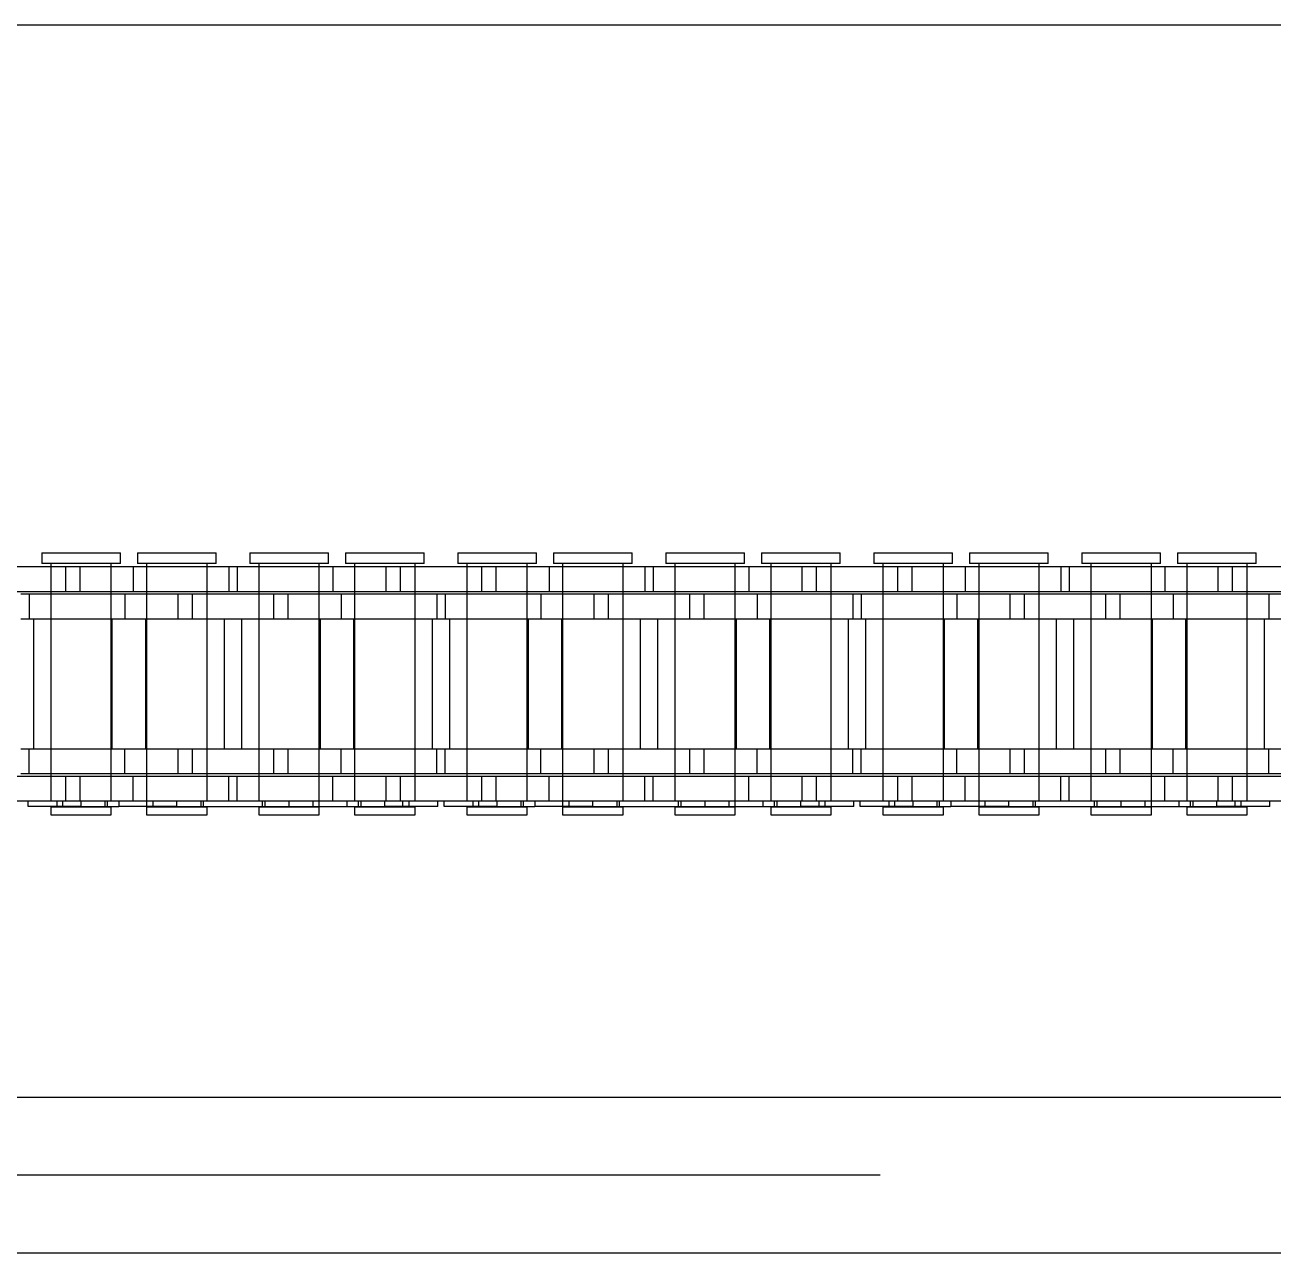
# Model space of a CAD drawing. Header units: metres. Extents: x 0 to 21025, y 0 to 14850.
# Drawn here: x 2962.7 to 3038.9, y 9046.6 to 9121.6 of the extents above; entities that cross this region are included whole.
import ezdxf

# ---------------------------------------------------------------- set-up
doc = ezdxf.new("R2010")
doc.units = ezdxf.units.M
doc.header["$LTSCALE"] = 25
doc.linetypes.add('HIDDEN2', pattern=[4.7625, 3.175, -1.5875])
doc.layers.add('SL4', color=4, linetype='Continuous')
doc.layers.add('ST1', color=7, linetype='HIDDEN2')

msp = doc.modelspace()

# ---------------------------------------------------------------- linework, layer by layer
at = {"layer": 'SL4'}
for p, q in [((2880.564, 9121.619), (4205.539, 9121.619)), ((2880.564, 9056.144), (4205.539, 9056.144)), ((4205.539, 9046.619), (2880.564, 9046.619))]:
    msp.add_line(p, q, dxfattribs=at)
at = {"layer": 'ST1'}
for p, q in [((2963.732, 9089.384), (2968.529, 9089.384)), ((2963.732, 9089.384), (2963.732, 9088.725)), ((2968.529, 9088.725), (2968.529, 9089.384)), ((2969.58, 9089.384), (2974.377, 9089.384)), ((2969.58, 9089.384), (2969.58, 9088.725)), ((2974.377, 9088.725), (2974.377, 9089.384)), ((2976.432, 9089.384), (2981.229, 9089.384)), ((2976.432, 9089.384), (2976.432, 9088.725)), ((2981.229, 9088.725), (2981.229, 9089.384)), ((2982.28, 9089.384), (2987.077, 9089.384)), ((2982.28, 9089.384), (2982.28, 9088.725)), ((2987.077, 9088.725), (2987.077, 9089.384)), ((2989.132, 9089.384), (2993.929, 9089.384)), ((2989.132, 9089.384), (2989.132, 9088.725)), ((2993.929, 9088.725), (2993.929, 9089.384)), ((2994.98, 9089.384), (2999.777, 9089.384)), ((2994.98, 9089.384), (2994.98, 9088.725)), ((2999.777, 9088.725), (2999.777, 9089.384)), ((3001.832, 9089.384), (3006.629, 9089.384)), ((3001.832, 9089.384), (3001.832, 9088.725)), ((3006.629, 9088.725), (3006.629, 9089.384)), ((3007.68, 9089.384), (3012.477, 9089.384)), ((3007.68, 9089.384), (3007.68, 9088.725)), ((3012.477, 9088.725), (3012.477, 9089.384)), ((3014.532, 9089.384), (3019.329, 9089.384)), ((3014.532, 9089.384), (3014.532, 9088.725)), ((3019.329, 9088.725), (3019.329, 9089.384)), ((3020.38, 9089.384), (3025.177, 9089.384)), ((3020.38, 9089.384), (3020.38, 9088.725)), ((3025.177, 9088.725), (3025.177, 9089.384)), ((3027.232, 9089.384), (3032.029, 9089.384)), ((3027.232, 9089.384), (3027.232, 9088.725)), ((3032.029, 9088.725), (3032.029, 9089.384)), ((3033.08, 9089.384), (3037.877, 9089.384)), ((3033.08, 9089.384), (3033.08, 9088.725)), ((3037.877, 9088.725), (3037.877, 9089.384)), ((2956.103, 9088.541), (2965.198, 9088.541)), ((2968.529, 9088.725), (2963.732, 9088.725)), ((2964.285, 9088.725), (2964.285, 9074.227)), ((2964.285, 9088.541), (2964.285, 9087.021)), ((2965.198, 9088.541), (2966.058, 9088.541)), ((2965.198, 9087.021), (2965.198, 9088.541)), ((2966.058, 9088.541), (2975.153, 9088.541)), ((2966.058, 9088.541), (2966.058, 9087.021)), ((2967.975, 9074.227), (2967.975, 9088.725)), ((2967.975, 9087.021), (2967.975, 9088.541)), ((2969.305, 9088.541), (2969.305, 9087.021)), ((2974.377, 9088.725), (2969.58, 9088.725)), ((2970.133, 9088.725), (2970.133, 9074.227)), ((2970.133, 9088.541), (2970.133, 9087.021)), ((2973.823, 9074.227), (2973.823, 9088.725)), ((2973.823, 9087.021), (2973.823, 9088.541)), ((2975.153, 9088.541), (2975.153, 9087.021)), ((2975.153, 9088.541), (2981.503, 9088.541)), ((2975.655, 9088.541), (2975.655, 9087.021)), ((2981.229, 9088.725), (2976.432, 9088.725)), ((2976.985, 9088.725), (2976.985, 9074.227)), ((2976.985, 9088.541), (2976.985, 9087.021)), ((2980.675, 9074.227), (2980.675, 9088.725)), ((2980.675, 9087.021), (2980.675, 9088.541)), ((2981.503, 9088.541), (2981.503, 9087.021)), ((2981.503, 9088.541), (2990.598, 9088.541)), ((2987.077, 9088.725), (2982.28, 9088.725)), ((2982.833, 9088.725), (2982.833, 9074.227)), ((2982.833, 9088.541), (2982.833, 9087.021)), ((2984.75, 9087.021), (2984.75, 9088.541)), ((2985.61, 9088.541), (2985.61, 9087.021)), ((2986.523, 9074.227), (2986.523, 9088.725)), ((2986.523, 9087.021), (2986.523, 9088.541)), ((2993.929, 9088.725), (2989.132, 9088.725)), ((2989.685, 9088.725), (2989.685, 9074.227)), ((2989.685, 9088.541), (2989.685, 9087.021)), ((2990.598, 9088.541), (2991.458, 9088.541)), ((2990.598, 9087.021), (2990.598, 9088.541)), ((2991.458, 9088.541), (3000.553, 9088.541)), ((2991.458, 9088.541), (2991.458, 9087.021)), ((2993.375, 9074.227), (2993.375, 9088.725)), ((2993.375, 9087.021), (2993.375, 9088.541)), ((2994.705, 9088.541), (2994.705, 9087.021)), ((2999.777, 9088.725), (2994.98, 9088.725)), ((2995.533, 9088.725), (2995.533, 9074.227)), ((2995.533, 9088.541), (2995.533, 9087.021)), ((2999.223, 9074.227), (2999.223, 9088.725)), ((2999.223, 9087.021), (2999.223, 9088.541)), ((3000.553, 9088.541), (3000.553, 9087.021)), ((3000.553, 9088.541), (3006.903, 9088.541)), ((3001.055, 9088.541), (3001.055, 9087.021)), ((3006.629, 9088.725), (3001.832, 9088.725)), ((3002.385, 9088.725), (3002.385, 9074.227)), ((3002.385, 9088.541), (3002.385, 9087.021)), ((3006.075, 9074.227), (3006.075, 9088.725)), ((3006.075, 9087.021), (3006.075, 9088.541)), ((3006.903, 9088.541), (3006.903, 9087.021)), ((3006.903, 9088.541), (3015.998, 9088.541)), ((3012.477, 9088.725), (3007.68, 9088.725)), ((3008.233, 9088.725), (3008.233, 9074.227)), ((3008.233, 9088.541), (3008.233, 9087.021)), ((3010.15, 9087.021), (3010.15, 9088.541)), ((3011.01, 9088.541), (3011.01, 9087.021)), ((3011.923, 9074.227), (3011.923, 9088.725)), ((3011.923, 9087.021), (3011.923, 9088.541)), ((3019.329, 9088.725), (3014.532, 9088.725)), ((3015.085, 9088.725), (3015.085, 9074.227)), ((3015.085, 9088.541), (3015.085, 9087.021)), ((3015.998, 9088.541), (3016.858, 9088.541)), ((3015.998, 9087.021), (3015.998, 9088.541)), ((3016.858, 9088.541), (3025.953, 9088.541)), ((3016.858, 9088.541), (3016.858, 9087.021)), ((3018.775, 9074.227), (3018.775, 9088.725)), ((3018.775, 9087.021), (3018.775, 9088.541)), ((3020.105, 9088.541), (3020.105, 9087.021)), ((3025.177, 9088.725), (3020.38, 9088.725)), ((3020.933, 9088.725), (3020.933, 9074.227)), ((3020.933, 9088.541), (3020.933, 9087.021)), ((3024.623, 9074.227), (3024.623, 9088.725)), ((3024.623, 9087.021), (3024.623, 9088.541)), ((3025.953, 9088.541), (3025.953, 9087.021)), ((3025.953, 9088.541), (3032.303, 9088.541)), ((3026.455, 9088.541), (3026.455, 9087.021)), ((3032.029, 9088.725), (3027.232, 9088.725)), ((3027.785, 9088.725), (3027.785, 9074.227)), ((3027.785, 9088.541), (3027.785, 9087.021)), ((3031.475, 9074.227), (3031.475, 9088.725)), ((3031.475, 9087.021), (3031.475, 9088.541)), ((3032.303, 9088.541), (3032.303, 9087.021)), ((3032.303, 9088.541), (3041.398, 9088.541)), ((3037.877, 9088.725), (3033.08, 9088.725)), ((3033.633, 9088.725), (3033.633, 9074.227)), ((3033.633, 9088.541), (3033.633, 9087.021)), ((3035.55, 9087.021), (3035.55, 9088.541)), ((3036.41, 9088.541), (3036.41, 9087.021)), ((3037.323, 9074.227), (3037.323, 9088.725)), ((3037.323, 9087.021), (3037.323, 9088.541)), ((2956.103, 9087.021), (2965.198, 9087.021)), ((2962.453, 9086.869), (2968.803, 9086.869)), ((2962.955, 9086.869), (2962.955, 9085.349)), ((2964.285, 9086.869), (2964.285, 9085.349)), ((2965.198, 9087.021), (2966.058, 9087.021)), ((2966.058, 9087.021), (2975.153, 9087.021)), ((2967.975, 9085.349), (2967.975, 9086.869)), ((2968.803, 9086.869), (2968.803, 9085.349)), ((2968.803, 9086.869), (2977.898, 9086.869)), ((2970.133, 9086.869), (2970.133, 9085.349)), ((2972.05, 9085.349), (2972.05, 9086.869)), ((2972.91, 9086.869), (2972.91, 9085.349)), ((2973.823, 9085.349), (2973.823, 9086.869)), ((2975.153, 9087.021), (2981.503, 9087.021)), ((2976.985, 9086.869), (2976.985, 9085.349)), ((2977.898, 9086.869), (2978.758, 9086.869)), ((2977.898, 9085.349), (2977.898, 9086.869)), ((2978.758, 9086.869), (2987.853, 9086.869)), ((2978.758, 9086.869), (2978.758, 9085.349)), ((2980.675, 9085.349), (2980.675, 9086.869)), ((2981.503, 9087.021), (2990.598, 9087.021)), ((2982.005, 9086.869), (2982.005, 9085.349)), ((2982.833, 9086.869), (2982.833, 9085.349)), ((2986.523, 9085.349), (2986.523, 9086.869)), ((2987.853, 9086.869), (2987.853, 9085.349)), ((2987.853, 9086.869), (2994.203, 9086.869)), ((2988.355, 9086.869), (2988.355, 9085.349)), ((2989.685, 9086.869), (2989.685, 9085.349)), ((2990.598, 9087.021), (2991.458, 9087.021)), ((2991.458, 9087.021), (3000.553, 9087.021)), ((2993.375, 9085.349), (2993.375, 9086.869)), ((2994.203, 9086.869), (2994.203, 9085.349)), ((2994.203, 9086.869), (3003.298, 9086.869)), ((2995.533, 9086.869), (2995.533, 9085.349)), ((2997.45, 9085.349), (2997.45, 9086.869)), ((2998.31, 9086.869), (2998.31, 9085.349)), ((2999.223, 9085.349), (2999.223, 9086.869)), ((3000.553, 9087.021), (3006.903, 9087.021)), ((3002.385, 9086.869), (3002.385, 9085.349)), ((3003.298, 9086.869), (3004.158, 9086.869)), ((3003.298, 9085.349), (3003.298, 9086.869)), ((3004.158, 9086.869), (3013.253, 9086.869)), ((3004.158, 9086.869), (3004.158, 9085.349)), ((3006.075, 9085.349), (3006.075, 9086.869)), ((3006.903, 9087.021), (3015.998, 9087.021)), ((3007.405, 9086.869), (3007.405, 9085.349)), ((3008.233, 9086.869), (3008.233, 9085.349)), ((3011.923, 9085.349), (3011.923, 9086.869)), ((3013.253, 9086.869), (3013.253, 9085.349)), ((3013.253, 9086.869), (3019.603, 9086.869)), ((3013.755, 9086.869), (3013.755, 9085.349)), ((3015.085, 9086.869), (3015.085, 9085.349)), ((3015.998, 9087.021), (3016.858, 9087.021)), ((3016.858, 9087.021), (3025.953, 9087.021)), ((3018.775, 9085.349), (3018.775, 9086.869)), ((3019.603, 9086.869), (3019.603, 9085.349)), ((3019.603, 9086.869), (3028.698, 9086.869)), ((3020.933, 9086.869), (3020.933, 9085.349)), ((3022.85, 9085.349), (3022.85, 9086.869)), ((3023.71, 9086.869), (3023.71, 9085.349)), ((3024.623, 9085.349), (3024.623, 9086.869)), ((3025.953, 9087.021), (3032.303, 9087.021)), ((3027.785, 9086.869), (3027.785, 9085.349)), ((3028.698, 9086.869), (3029.558, 9086.869)), ((3028.698, 9085.349), (3028.698, 9086.869)), ((3029.558, 9086.869), (3038.653, 9086.869)), ((3029.558, 9086.869), (3029.558, 9085.349)), ((3031.475, 9085.349), (3031.475, 9086.869)), ((3032.303, 9087.021), (3041.398, 9087.021)), ((3032.805, 9086.869), (3032.805, 9085.349)), ((3033.633, 9086.869), (3033.633, 9085.349)), ((3037.323, 9085.349), (3037.323, 9086.869)), ((3038.653, 9086.869), (3038.653, 9085.349)), ((3038.653, 9086.869), (3045.003, 9086.869)), ((2962.453, 9085.349), (2968.803, 9085.349)), ((2963.238, 9077.419), (2963.238, 9085.349)), ((2964.285, 9085.349), (2964.285, 9077.419)), ((2967.975, 9077.419), (2967.975, 9085.349)), ((2968.018, 9085.349), (2968.018, 9077.419)), ((2968.803, 9085.349), (2977.898, 9085.349)), ((2970.09, 9077.419), (2970.09, 9085.349)), ((2970.133, 9085.349), (2970.133, 9077.419)), ((2973.823, 9077.419), (2973.823, 9085.349)), ((2974.87, 9085.349), (2974.87, 9077.419)), ((2975.938, 9077.419), (2975.938, 9085.349)), ((2976.985, 9085.349), (2976.985, 9077.419)), ((2977.898, 9085.349), (2978.758, 9085.349)), ((2978.758, 9085.349), (2987.853, 9085.349)), ((2980.675, 9077.419), (2980.675, 9085.349)), ((2980.718, 9085.349), (2980.718, 9077.419)), ((2982.79, 9077.419), (2982.79, 9085.349)), ((2982.833, 9085.349), (2982.833, 9077.419)), ((2986.523, 9077.419), (2986.523, 9085.349)), ((2987.57, 9085.349), (2987.57, 9077.419)), ((2987.853, 9085.349), (2994.203, 9085.349)), ((2988.638, 9077.419), (2988.638, 9085.349)), ((2989.685, 9085.349), (2989.685, 9077.419)), ((2993.375, 9077.419), (2993.375, 9085.349)), ((2993.418, 9085.349), (2993.418, 9077.419)), ((2994.203, 9085.349), (3003.298, 9085.349)), ((2995.49, 9077.419), (2995.49, 9085.349)), ((2995.533, 9085.349), (2995.533, 9077.419)), ((2999.223, 9077.419), (2999.223, 9085.349)), ((3000.27, 9085.349), (3000.27, 9077.419)), ((3001.338, 9077.419), (3001.338, 9085.349)), ((3002.385, 9085.349), (3002.385, 9077.419)), ((3003.298, 9085.349), (3004.158, 9085.349)), ((3004.158, 9085.349), (3013.253, 9085.349)), ((3006.075, 9077.419), (3006.075, 9085.349)), ((3006.118, 9085.349), (3006.118, 9077.419)), ((3008.19, 9077.419), (3008.19, 9085.349)), ((3008.233, 9085.349), (3008.233, 9077.419)), ((3011.923, 9077.419), (3011.923, 9085.349)), ((3012.97, 9085.349), (3012.97, 9077.419)), ((3013.253, 9085.349), (3019.603, 9085.349)), ((3014.038, 9077.419), (3014.038, 9085.349)), ((3015.085, 9085.349), (3015.085, 9077.419)), ((3018.775, 9077.419), (3018.775, 9085.349)), ((3018.818, 9085.349), (3018.818, 9077.419)), ((3019.603, 9085.349), (3028.698, 9085.349)), ((3020.89, 9077.419), (3020.89, 9085.349)), ((3020.933, 9085.349), (3020.933, 9077.419)), ((3024.623, 9077.419), (3024.623, 9085.349)), ((3025.67, 9085.349), (3025.67, 9077.419)), ((3026.738, 9077.419), (3026.738, 9085.349)), ((3027.785, 9085.349), (3027.785, 9077.419)), ((3028.698, 9085.349), (3029.558, 9085.349)), ((3029.558, 9085.349), (3038.653, 9085.349)), ((3031.475, 9077.419), (3031.475, 9085.349)), ((3031.518, 9085.349), (3031.518, 9077.419)), ((3033.59, 9077.419), (3033.59, 9085.349)), ((3033.633, 9085.349), (3033.633, 9077.419)), ((3037.323, 9077.419), (3037.323, 9085.349)), ((3038.37, 9085.349), (3038.37, 9077.419)), ((3038.653, 9085.349), (3045.003, 9085.349)), ((2962.453, 9077.419), (2968.803, 9077.419)), ((2962.955, 9075.899), (2962.955, 9077.419)), ((2964.285, 9077.419), (2964.285, 9075.899)), ((2967.975, 9075.899), (2967.975, 9077.419)), ((2968.803, 9075.899), (2968.803, 9077.419)), ((2968.803, 9077.419), (2977.898, 9077.419)), ((2970.133, 9077.419), (2970.133, 9075.899)), ((2972.05, 9075.899), (2972.05, 9077.419)), ((2972.91, 9077.419), (2972.91, 9075.899)), ((2973.823, 9075.899), (2973.823, 9077.419)), ((2976.985, 9077.419), (2976.985, 9075.899)), ((2977.898, 9077.419), (2978.758, 9077.419)), ((2977.898, 9075.899), (2977.898, 9077.419)), ((2978.758, 9077.419), (2987.853, 9077.419)), ((2978.758, 9077.419), (2978.758, 9075.899)), ((2980.675, 9075.899), (2980.675, 9077.419)), ((2982.005, 9075.899), (2982.005, 9077.419)), ((2982.833, 9077.419), (2982.833, 9075.899)), ((2986.523, 9075.899), (2986.523, 9077.419)), ((2987.853, 9075.899), (2987.853, 9077.419)), ((2987.853, 9077.419), (2994.203, 9077.419)), ((2988.355, 9075.899), (2988.355, 9077.419)), ((2989.685, 9077.419), (2989.685, 9075.899)), ((2993.375, 9075.899), (2993.375, 9077.419)), ((2994.203, 9075.899), (2994.203, 9077.419)), ((2994.203, 9077.419), (3003.298, 9077.419)), ((2995.533, 9077.419), (2995.533, 9075.899)), ((2997.45, 9075.899), (2997.45, 9077.419)), ((2998.31, 9077.419), (2998.31, 9075.899)), ((2999.223, 9075.899), (2999.223, 9077.419)), ((3002.385, 9077.419), (3002.385, 9075.899)), ((3003.298, 9077.419), (3004.158, 9077.419)), ((3003.298, 9075.899), (3003.298, 9077.419)), ((3004.158, 9077.419), (3013.253, 9077.419)), ((3004.158, 9077.419), (3004.158, 9075.899)), ((3006.075, 9075.899), (3006.075, 9077.419)), ((3007.405, 9075.899), (3007.405, 9077.419)), ((3008.233, 9077.419), (3008.233, 9075.899)), ((3011.923, 9075.899), (3011.923, 9077.419)), ((3013.253, 9075.899), (3013.253, 9077.419)), ((3013.253, 9077.419), (3019.603, 9077.419)), ((3013.755, 9075.899), (3013.755, 9077.419)), ((3015.085, 9077.419), (3015.085, 9075.899)), ((3018.775, 9075.899), (3018.775, 9077.419)), ((3019.603, 9075.899), (3019.603, 9077.419)), ((3019.603, 9077.419), (3028.698, 9077.419)), ((3020.933, 9077.419), (3020.933, 9075.899)), ((3022.85, 9075.899), (3022.85, 9077.419)), ((3023.71, 9077.419), (3023.71, 9075.899)), ((3024.623, 9075.899), (3024.623, 9077.419)), ((3027.785, 9077.419), (3027.785, 9075.899)), ((3028.698, 9077.419), (3029.558, 9077.419)), ((3028.698, 9075.899), (3028.698, 9077.419)), ((3029.558, 9077.419), (3038.653, 9077.419)), ((3029.558, 9077.419), (3029.558, 9075.899)), ((3031.475, 9075.899), (3031.475, 9077.419)), ((3032.805, 9075.899), (3032.805, 9077.419)), ((3033.633, 9077.419), (3033.633, 9075.899)), ((3037.323, 9075.899), (3037.323, 9077.419)), ((3038.653, 9075.899), (3038.653, 9077.419)), ((3038.653, 9077.419), (3045.003, 9077.419)), ((2956.103, 9075.747), (2965.198, 9075.747)), ((2962.453, 9075.899), (2968.803, 9075.899)), ((2964.285, 9075.747), (2964.285, 9074.227)), ((2965.198, 9075.747), (2966.058, 9075.747)), ((2965.198, 9074.227), (2965.198, 9075.747)), ((2966.058, 9075.747), (2975.153, 9075.747)), ((2966.058, 9075.747), (2966.058, 9074.227)), ((2967.975, 9074.227), (2967.975, 9075.747)), ((2968.803, 9075.899), (2977.898, 9075.899)), ((2969.305, 9074.227), (2969.305, 9075.747)), ((2970.133, 9075.747), (2970.133, 9073.894)), ((2973.823, 9074.227), (2973.823, 9075.747)), ((2975.153, 9074.227), (2975.153, 9075.747)), ((2975.153, 9075.747), (2981.503, 9075.747)), ((2975.655, 9074.227), (2975.655, 9075.747)), ((2976.985, 9075.747), (2976.985, 9074.227)), ((2977.898, 9075.899), (2978.758, 9075.899)), ((2978.758, 9075.899), (2987.853, 9075.899)), ((2980.675, 9073.894), (2980.675, 9075.747)), ((2981.503, 9074.227), (2981.503, 9075.747)), ((2981.503, 9075.747), (2990.598, 9075.747)), ((2982.833, 9075.747), (2982.833, 9074.227)), ((2984.75, 9074.227), (2984.75, 9075.747)), ((2985.61, 9075.747), (2985.61, 9074.227)), ((2986.523, 9074.227), (2986.523, 9075.747)), ((2987.853, 9075.899), (2994.203, 9075.899)), ((2989.685, 9075.747), (2989.685, 9074.227)), ((2990.598, 9075.747), (2991.458, 9075.747)), ((2990.598, 9074.227), (2990.598, 9075.747)), ((2991.458, 9075.747), (3000.553, 9075.747)), ((2991.458, 9075.747), (2991.458, 9074.227)), ((2993.375, 9074.227), (2993.375, 9075.747)), ((2994.203, 9075.899), (3003.298, 9075.899)), ((2994.705, 9074.227), (2994.705, 9075.747)), ((2995.533, 9075.747), (2995.533, 9073.894)), ((2999.223, 9074.227), (2999.223, 9075.747)), ((3000.553, 9074.227), (3000.553, 9075.747)), ((3000.553, 9075.747), (3006.903, 9075.747)), ((3001.055, 9074.227), (3001.055, 9075.747)), ((3002.385, 9075.747), (3002.385, 9074.227)), ((3003.298, 9075.899), (3004.158, 9075.899)), ((3004.158, 9075.899), (3013.253, 9075.899)), ((3006.075, 9073.894), (3006.075, 9075.747)), ((3006.903, 9074.227), (3006.903, 9075.747)), ((3006.903, 9075.747), (3015.998, 9075.747)), ((3008.233, 9075.747), (3008.233, 9074.227)), ((3010.15, 9074.227), (3010.15, 9075.747)), ((3011.01, 9075.747), (3011.01, 9074.227)), ((3011.923, 9074.227), (3011.923, 9075.747)), ((3013.253, 9075.899), (3019.603, 9075.899)), ((3015.085, 9075.747), (3015.085, 9074.227)), ((3015.998, 9075.747), (3016.858, 9075.747)), ((3015.998, 9074.227), (3015.998, 9075.747)), ((3016.858, 9075.747), (3025.953, 9075.747)), ((3016.858, 9075.747), (3016.858, 9074.227)), ((3018.775, 9074.227), (3018.775, 9075.747)), ((3019.603, 9075.899), (3028.698, 9075.899)), ((3020.105, 9074.227), (3020.105, 9075.747)), ((3020.933, 9075.747), (3020.933, 9073.894)), ((3024.623, 9074.227), (3024.623, 9075.747)), ((3025.953, 9074.227), (3025.953, 9075.747)), ((3025.953, 9075.747), (3032.303, 9075.747)), ((3026.455, 9074.227), (3026.455, 9075.747)), ((3027.785, 9075.747), (3027.785, 9074.227)), ((3028.698, 9075.899), (3029.558, 9075.899)), ((3029.558, 9075.899), (3038.653, 9075.899)), ((3031.475, 9073.894), (3031.475, 9075.747)), ((3032.303, 9074.227), (3032.303, 9075.747)), ((3032.303, 9075.747), (3041.398, 9075.747)), ((3033.633, 9075.747), (3033.633, 9074.227)), ((3035.55, 9074.227), (3035.55, 9075.747)), ((3036.41, 9075.747), (3036.41, 9074.227)), ((3037.323, 9074.227), (3037.323, 9075.747)), ((3038.653, 9075.899), (3045.003, 9075.899)), ((2956.103, 9074.227), (2965.198, 9074.227)), ((2962.9, 9073.894), (2962.9, 9074.227)), ((2966.13, 9073.894), (2962.9, 9073.894)), ((2964.654, 9074.227), (2964.654, 9073.858)), ((2965.023, 9073.894), (2965.023, 9074.227)), ((2965.198, 9074.227), (2966.058, 9074.227)), ((2966.058, 9074.227), (2975.153, 9074.227)), ((2966.13, 9073.894), (2966.13, 9074.227)), ((2966.13, 9073.894), (2968.426, 9073.894)), ((2967.606, 9073.858), (2967.606, 9074.227)), ((2967.749, 9073.894), (2967.749, 9074.227)), ((2968.426, 9074.227), (2968.426, 9073.894)), ((2971.978, 9073.894), (2968.426, 9073.894)), ((2970.502, 9074.227), (2970.502, 9073.858)), ((2971.978, 9073.894), (2971.978, 9074.227)), ((2971.978, 9073.894), (2984.678, 9073.894)), ((2973.454, 9073.858), (2973.454, 9074.227)), ((2973.597, 9073.894), (2973.597, 9074.227)), ((2975.153, 9074.227), (2981.503, 9074.227)), ((2977.211, 9073.894), (2977.211, 9074.227)), ((2977.354, 9074.227), (2977.354, 9073.858)), ((2978.83, 9073.894), (2978.83, 9074.227)), ((2980.306, 9073.858), (2980.306, 9074.227)), ((2981.503, 9074.227), (2990.598, 9074.227)), ((2982.382, 9073.894), (2982.382, 9074.227)), ((2983.059, 9073.894), (2983.059, 9074.227)), ((2983.202, 9074.227), (2983.202, 9073.858)), ((2984.678, 9073.894), (2984.678, 9074.227)), ((2987.909, 9073.894), (2984.678, 9073.894)), ((2985.785, 9073.894), (2985.785, 9074.227)), ((2986.154, 9073.858), (2986.154, 9074.227)), ((2987.909, 9073.894), (2987.909, 9074.227)), ((2988.299, 9073.894), (2988.299, 9074.227)), ((2991.53, 9073.894), (2988.299, 9073.894)), ((2990.054, 9074.227), (2990.054, 9073.858)), ((2990.423, 9073.894), (2990.423, 9074.227)), ((2990.598, 9074.227), (2991.458, 9074.227)), ((2991.458, 9074.227), (3000.553, 9074.227)), ((2991.53, 9073.894), (2991.53, 9074.227)), ((2991.53, 9073.894), (2993.826, 9073.894)), ((2993.006, 9073.858), (2993.006, 9074.227)), ((2993.149, 9073.894), (2993.149, 9074.227)), ((2993.826, 9074.227), (2993.826, 9073.894)), ((2997.378, 9073.894), (2993.826, 9073.894)), ((2995.902, 9074.227), (2995.902, 9073.858)), ((2997.378, 9073.894), (2997.378, 9074.227)), ((2997.378, 9073.894), (3010.078, 9073.894)), ((2998.854, 9073.858), (2998.854, 9074.227)), ((2998.997, 9073.894), (2998.997, 9074.227)), ((3000.553, 9074.227), (3006.903, 9074.227)), ((3002.611, 9073.894), (3002.611, 9074.227)), ((3002.754, 9074.227), (3002.754, 9073.858)), ((3004.23, 9073.894), (3004.23, 9074.227)), ((3005.706, 9073.858), (3005.706, 9074.227)), ((3006.903, 9074.227), (3015.998, 9074.227)), ((3007.782, 9073.894), (3007.782, 9074.227)), ((3008.459, 9073.894), (3008.459, 9074.227)), ((3008.602, 9074.227), (3008.602, 9073.858)), ((3010.078, 9073.894), (3010.078, 9074.227)), ((3013.309, 9073.894), (3010.078, 9073.894)), ((3011.185, 9073.894), (3011.185, 9074.227)), ((3011.554, 9073.858), (3011.554, 9074.227)), ((3013.309, 9073.894), (3013.309, 9074.227)), ((3013.699, 9073.894), (3013.699, 9074.227)), ((3016.93, 9073.894), (3013.699, 9073.894)), ((3015.454, 9074.227), (3015.454, 9073.858)), ((3015.823, 9073.894), (3015.823, 9074.227)), ((3015.998, 9074.227), (3016.858, 9074.227)), ((3016.858, 9074.227), (3025.953, 9074.227)), ((3016.93, 9073.894), (3016.93, 9074.227)), ((3016.93, 9073.894), (3019.226, 9073.894)), ((3018.406, 9073.858), (3018.406, 9074.227)), ((3018.549, 9073.894), (3018.549, 9074.227)), ((3019.226, 9074.227), (3019.226, 9073.894)), ((3022.778, 9073.894), (3019.226, 9073.894)), ((3021.302, 9074.227), (3021.302, 9073.858)), ((3022.778, 9073.894), (3022.778, 9074.227)), ((3022.778, 9073.894), (3035.478, 9073.894)), ((3024.254, 9073.858), (3024.254, 9074.227)), ((3024.397, 9073.894), (3024.397, 9074.227)), ((3025.953, 9074.227), (3032.303, 9074.227)), ((3028.011, 9073.894), (3028.011, 9074.227)), ((3028.154, 9074.227), (3028.154, 9073.858)), ((3029.63, 9073.894), (3029.63, 9074.227)), ((3031.106, 9073.858), (3031.106, 9074.227)), ((3032.303, 9074.227), (3041.398, 9074.227)), ((3033.182, 9073.894), (3033.182, 9074.227)), ((3033.859, 9073.894), (3033.859, 9074.227)), ((3034.002, 9074.227), (3034.002, 9073.858)), ((3035.478, 9073.894), (3035.478, 9074.227)), ((3038.709, 9073.894), (3035.478, 9073.894)), ((3036.585, 9073.894), (3036.585, 9074.227)), ((3036.954, 9073.858), (3036.954, 9074.227)), ((3038.709, 9073.894), (3038.709, 9074.227)), ((2967.975, 9073.858), (2964.285, 9073.858)), ((2964.285, 9073.858), (2964.285, 9073.384)), ((2964.285, 9073.384), (2967.975, 9073.384)), ((2967.975, 9073.384), (2967.975, 9073.858)), ((2973.823, 9073.858), (2970.133, 9073.858)), ((2970.133, 9073.858), (2970.133, 9073.384)), ((2970.133, 9073.384), (2973.823, 9073.384)), ((2973.823, 9073.384), (2973.823, 9073.858)), ((2980.675, 9073.858), (2976.985, 9073.858)), ((2976.985, 9073.858), (2976.985, 9073.384)), ((2976.985, 9073.384), (2980.675, 9073.384)), ((2980.675, 9073.384), (2980.675, 9073.858)), ((2986.523, 9073.858), (2982.833, 9073.858)), ((2982.833, 9073.858), (2982.833, 9073.384)), ((2982.833, 9073.384), (2986.523, 9073.384)), ((2986.523, 9073.384), (2986.523, 9073.858)), ((2993.375, 9073.858), (2989.685, 9073.858)), ((2989.685, 9073.858), (2989.685, 9073.384)), ((2989.685, 9073.384), (2993.375, 9073.384)), ((2993.375, 9073.384), (2993.375, 9073.858)), ((2999.223, 9073.858), (2995.533, 9073.858)), ((2995.533, 9073.858), (2995.533, 9073.384)), ((2995.533, 9073.384), (2999.223, 9073.384)), ((2999.223, 9073.384), (2999.223, 9073.858)), ((3006.075, 9073.858), (3002.385, 9073.858)), ((3002.385, 9073.858), (3002.385, 9073.384)), ((3002.385, 9073.384), (3006.075, 9073.384)), ((3006.075, 9073.384), (3006.075, 9073.858)), ((3011.923, 9073.858), (3008.233, 9073.858)), ((3008.233, 9073.858), (3008.233, 9073.384)), ((3008.233, 9073.384), (3011.923, 9073.384)), ((3011.923, 9073.384), (3011.923, 9073.858)), ((3018.775, 9073.858), (3015.085, 9073.858)), ((3015.085, 9073.858), (3015.085, 9073.384)), ((3015.085, 9073.384), (3018.775, 9073.384)), ((3018.775, 9073.384), (3018.775, 9073.858)), ((3024.623, 9073.858), (3020.933, 9073.858)), ((3020.933, 9073.858), (3020.933, 9073.384)), ((3020.933, 9073.384), (3024.623, 9073.384)), ((3024.623, 9073.384), (3024.623, 9073.858)), ((3031.475, 9073.858), (3027.785, 9073.858)), ((3027.785, 9073.858), (3027.785, 9073.384)), ((3027.785, 9073.384), (3031.475, 9073.384)), ((3031.475, 9073.384), (3031.475, 9073.858)), ((3037.323, 9073.858), (3033.633, 9073.858)), ((3033.633, 9073.858), (3033.633, 9073.384)), ((3033.633, 9073.384), (3037.323, 9073.384)), ((3037.323, 9073.384), (3037.323, 9073.858)), ((2880.564, 9056.144), (4205.539, 9056.144)), ((4205.539, 9051.381), (2880.564, 9051.381))]:
    msp.add_line(p, q, dxfattribs=at)

doc.saveas('drawing.dxf')
